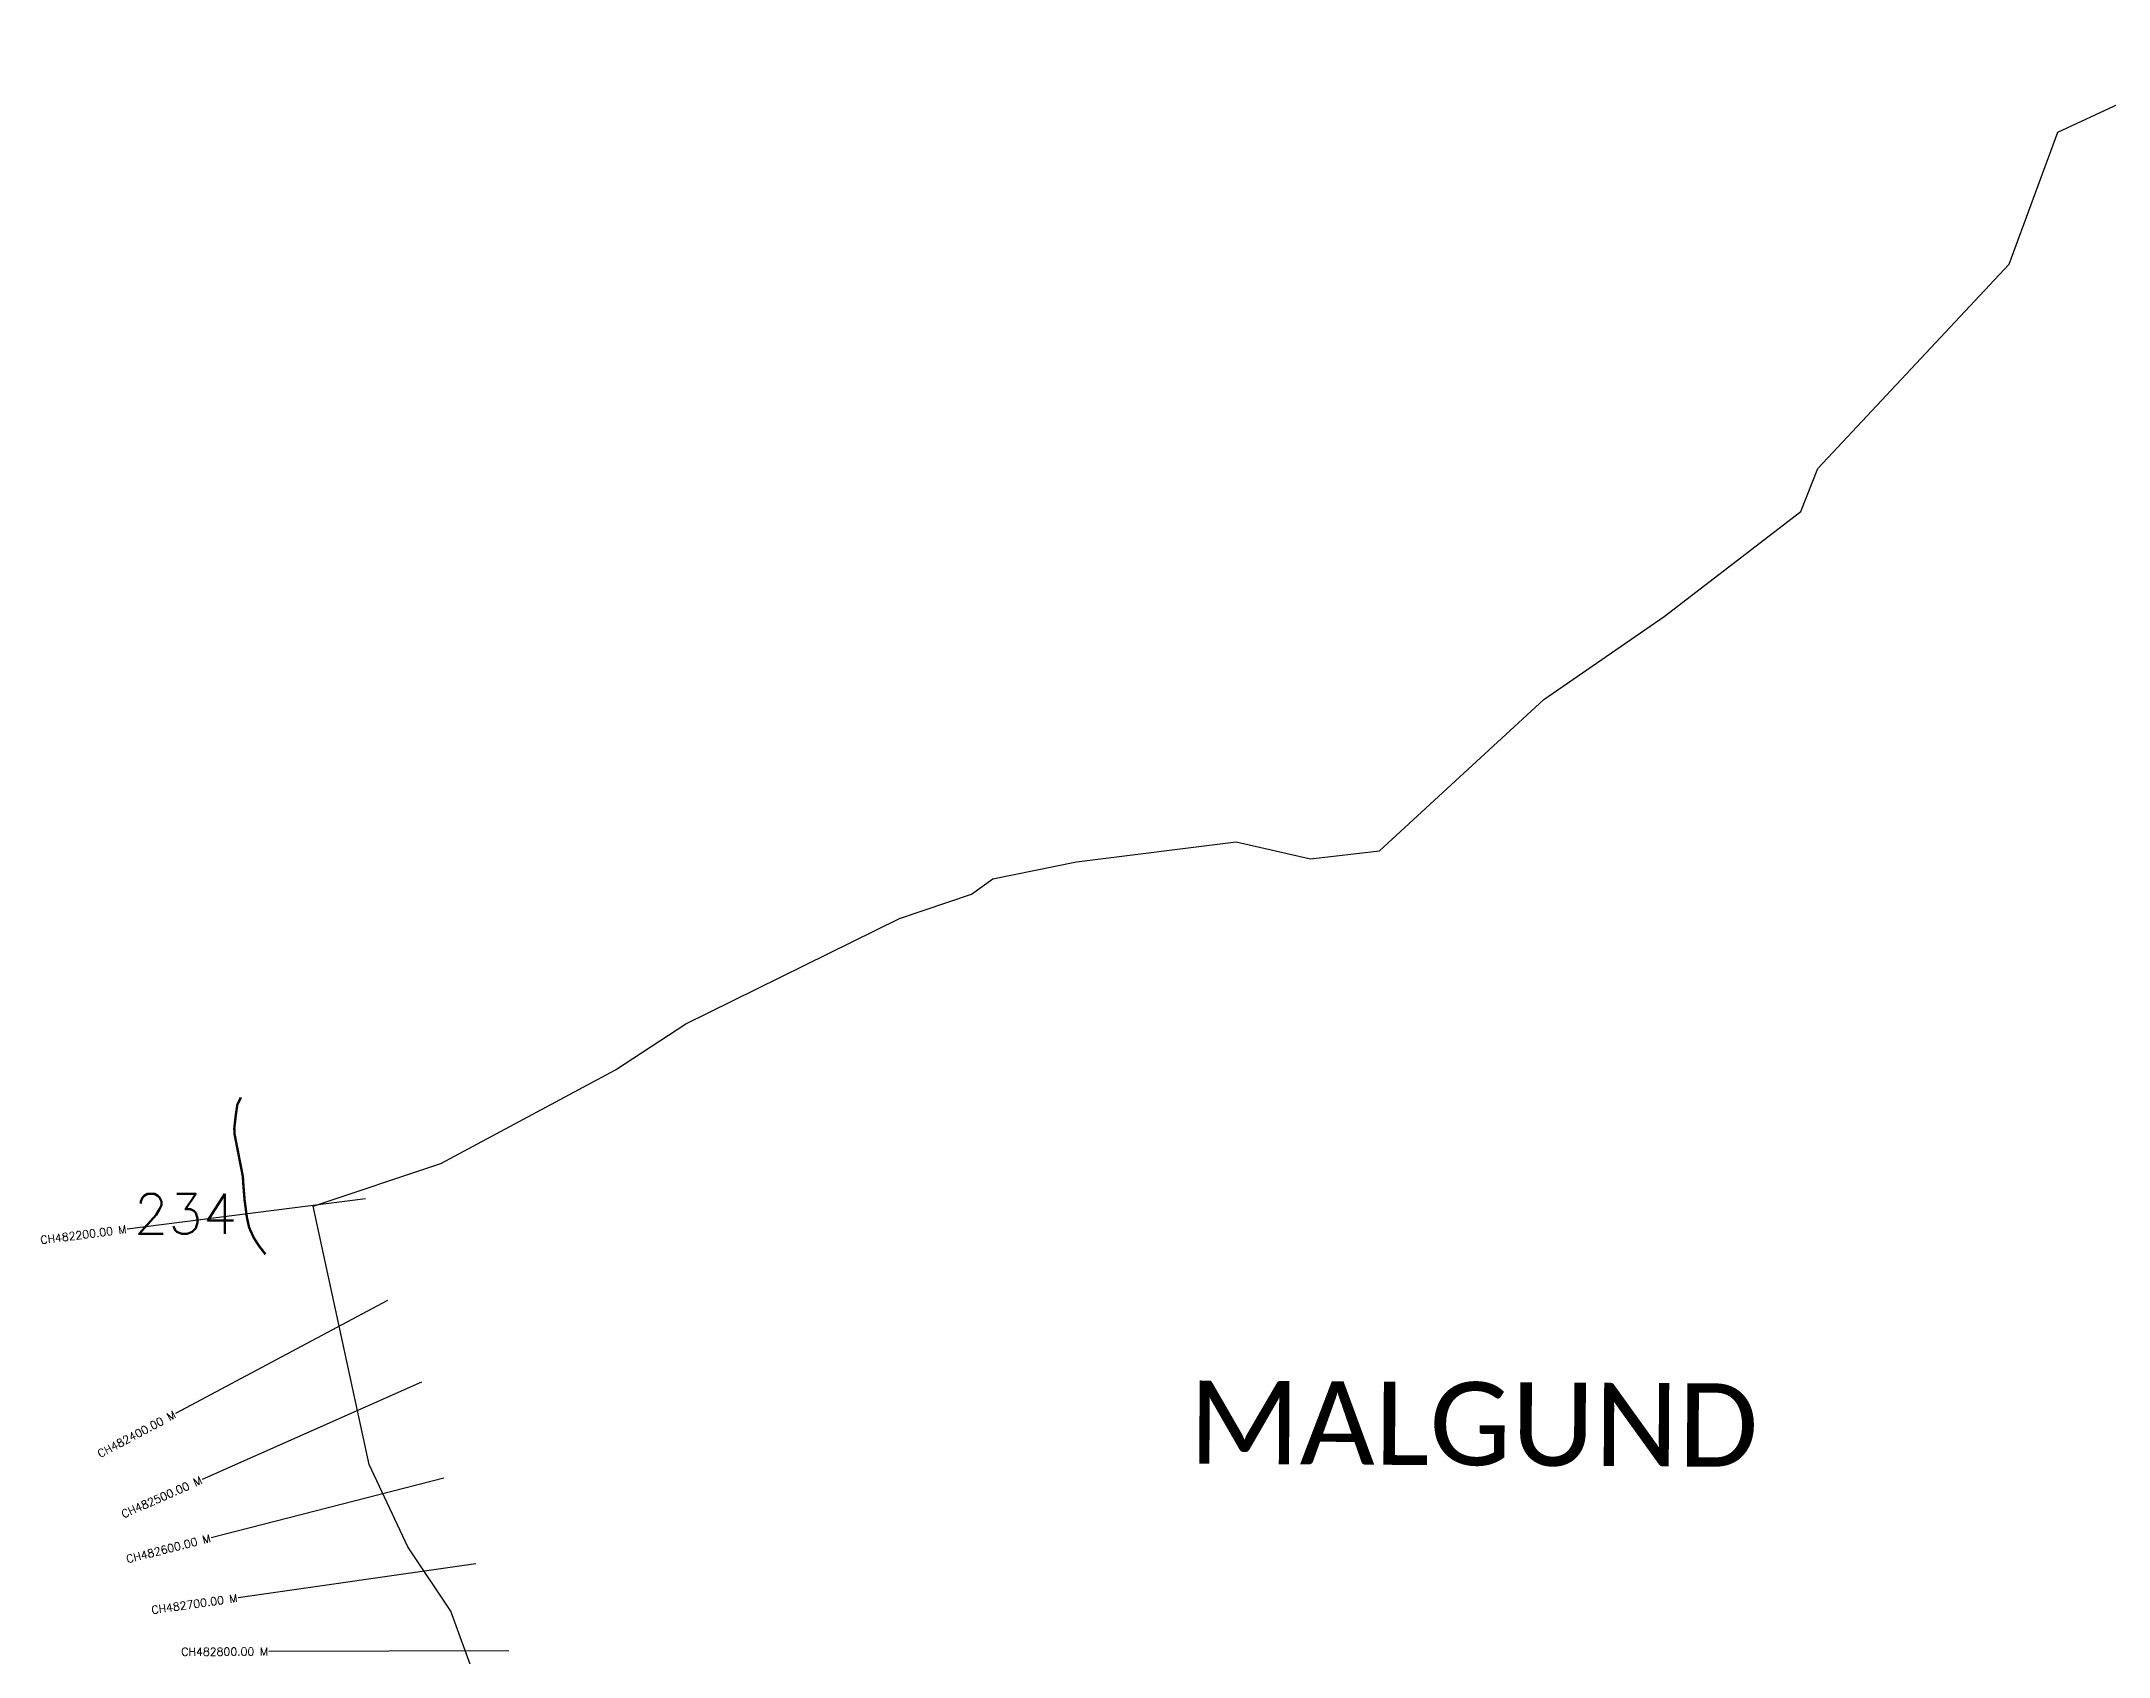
# Model space of a CAD drawing. Header units: metres. Extents: x 314013 to 319180, y 1897866 to 1902766.
# Drawn here: x 314013 to 316596, y 1900507 to 1902525 of the extents above; entities that cross this region are included whole.
import ezdxf
from ezdxf.enums import TextEntityAlignment as Align

# ---------------------------------------------------------------- set-up
doc = ezdxf.new("R2010")
doc.units = ezdxf.units.M
for name, color, linetype in [('ARTIFICIALLY PROTECTED', 4, 'Continuous'), ('CS', 134, 'Continuous'), ('CSMark', 6, 'Continuous'), ('village', 3, 'Continuous'), ('VILLAGE NAME', 250, 'Continuous')]:
    doc.layers.add(name, color=color, linetype=linetype)
doc.styles.get("Standard").update_dxf_attribs({"font": 'simplex.shx'})

msp = doc.modelspace()

# ---------------------------------------------------------------- linework, layer by layer
at = {"layer": 'ARTIFICIALLY PROTECTED', "const_width": 3, "flags": 128}
msp.add_lwpolyline([(314262.1, 1901205.5), (314261.8, 1901204.3), (314257.8, 1901196.3), (314255.9, 1901183.5), (314254, 1901166.5), (314254.4, 1901159.2), (314261.4, 1901123.4), (314264.7, 1901106.5), (314265.5, 1901093.7), (314266.9, 1901077.1), (314269.7, 1901055.7), (314272.6, 1901042.6), (314278.5, 1901029.7), (314285.2, 1901019.4), (314293, 1901009.3)], dxfattribs=at)
at = {"layer": 'CS'}
for p, q in [((314417.9, 1901078.8), (314120.3, 1901040.9)), ((314445.4, 1900951.6), (314180.6, 1900810.5)), ((314488.1, 1900849.4), (314213.7, 1900728.1)), ((314515.9, 1900729.4), (314225.3, 1900655.1)), ((314555.9, 1900622.6), (314258.9, 1900580.2)), ((314597.2, 1900513.7), (314297.2, 1900512.9))]:
    msp.add_line(p, q, dxfattribs=at)
at = {"layer": 'village', "color": 6}
msp.add_polyline3d([(314554.1, 1900482.2, 0), (314524.8, 1900563.3, 0), (314471, 1900643.8, 0), (314422.7, 1900746.8, 0), (314352.5, 1901069.5, 0), (314512.1, 1901123, 0), (314730.4, 1901240, 0), (314818.1, 1901297.4, 0), (315085.4, 1901429.1, 0), (315175.3, 1901459.3, 0), (315201.9, 1901478.7, 0), (315306.6, 1901499.9, 0), (315505.8, 1901524.6, 0), (315598.9, 1901503.7, 0), (315685.2, 1901513.5, 0), (315890.4, 1901702.7, 0), (316041, 1901806.5, 0), (316211.5, 1901937.6, 0), (316233, 1901991.4, 0), (316472, 1902246.5, 0), (316532.9, 1902411.5, 0), (316777.9, 1902525.2, 0)], dxfattribs=at)

# ---------------------------------------------------------------- texts
at = {"insert": (314128.6, 1901084.9), "char_height": 50, "attachment_point": 1}
msp.add_mtext_dynamic_manual_height_columns('234', width=84.374, gutter_width=1, heights=[74.2], dxfattribs=at)
at = {"layer": 'CSMark'}
for s, rotation, p in [('CH482200.00 M', 7.2541, (314119.3, 1901040.8)), ('CH482400.00 M', 28.0591, (314179.8, 1900810.1)), ('CH482500.00 M', 23.8353, (314212.8, 1900727.7)), ('CH482600.00 M', 14.3236, (314224.3, 1900654.9)), ('CH482700.00 M', 8.1245, (314257.9, 1900580)), ('CH482800.00 M', 0.1651, (314296.2, 1900512.9))]:
    msp.add_text(s, height=10, rotation=rotation, dxfattribs=at).set_placement(p, align=Align.MIDDLE_RIGHT)
at = {"layer": 'VILLAGE NAME', "insert": (315447.2, 1900851.7), "char_height": 104.042, "attachment_point": 1, "rotation": 359.6762}
msp.add_mtext_dynamic_manual_height_columns('{\\fCalibri|b0|i0|c0|p34;MALGUND}', width=844.715, gutter_width=520.2, heights=[0], dxfattribs=at)

doc.saveas('drawing.dxf')
